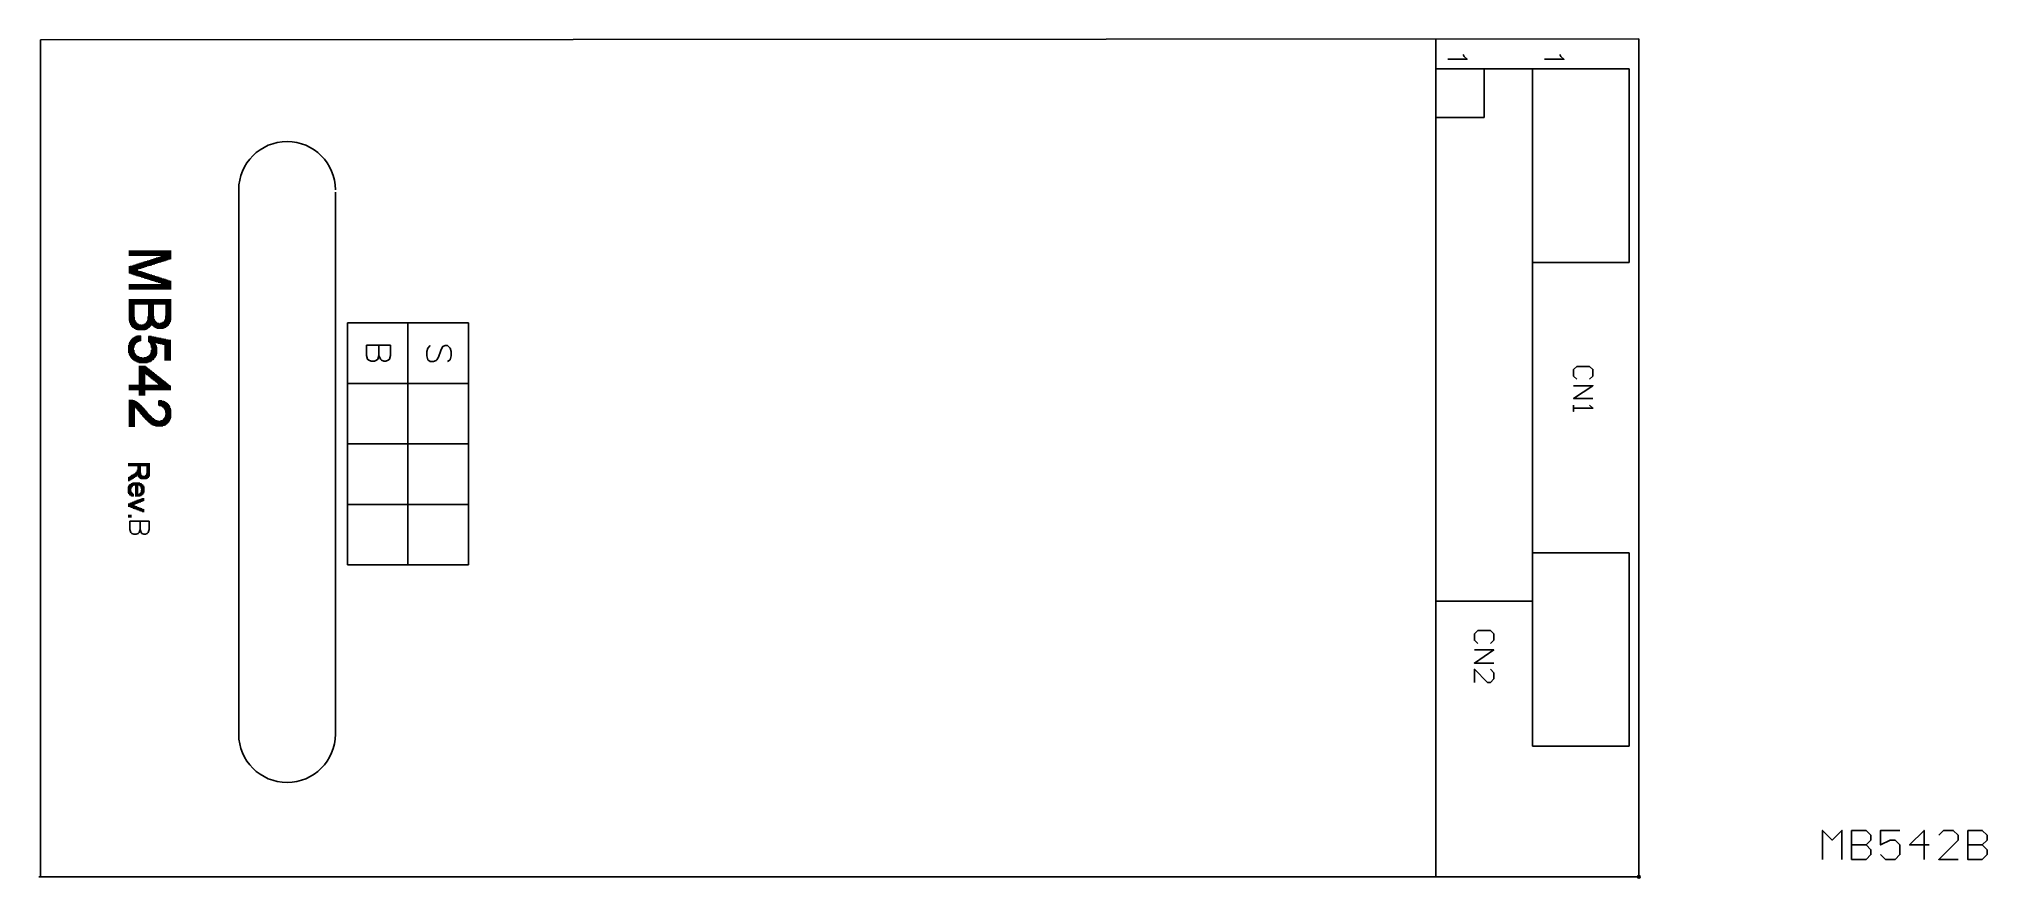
# Model space of a CAD drawing. Extents: x -2.94 to 1.09, y -1.62 to 0.11.
import ezdxf

# ---------------------------------------------------------------- set-up
doc = ezdxf.new("R2010")
doc.units = 0
doc.layers.get('0').update_dxf_attribs({"linetype": 'CONTINUOUS'})
doc.layers.add('gm1', color=6, linetype='CONTINUOUS')
doc.layers.add('gto', color=2, linetype='CONTINUOUS')

# ---------------------------------------------------------------- blocks, each defined once
blk = doc.blocks.new('D17')
blk.add_circle((0, 0), 0.0025)

msp = doc.modelspace()

# ---------------------------------------------------------------- linework, layer by layer
at = {"layer": 'gm1', "color": 6}
for points in [[(-2.935, 0.11), (0.37, 0.112)], [(-2.935, -1.62), (-2.935, 0.11)], [(0.37, -1.62), (0.37, 0.112)], [(-2.525, -1.325), (-2.525, -0.2)], [(-2.325, -1.325), (-2.325, -0.205)], [(-2.938, -1.62), (0.37, -1.62)]]:
    msp.add_lwpolyline(points, dxfattribs=at)
for points in [[(-2.325, -0.2), (-2.325, -0.2, 1), (-2.525, -0.2), (-2.525, -0.2)], [(-2.525, -1.325), (-2.525, -1.325, 1), (-2.325, -1.325), (-2.325, -1.325)]]:
    msp.add_lwpolyline(points, format="xyb", dxfattribs=at)
at = {"layer": 'gto', "color": 2}
for points in [[(-2.935, 0.11), (0.37, 0.112)], [(-2.935, -1.62), (-2.935, 0.11)], [(-0.05, -1.62), (-0.05, 0.112)], [(0.37, -1.62), (0.37, 0.112)], [(-0.05, -1.05), (-0.05, 0.05)], [(-0.05, 0.05), (0.15, 0.05)], [(-0.05, -0.05), (0.05, -0.05), (0.05, 0.05)], [(0.007, 0.08), (0.009, 0.076), (0.015, 0.07), (-0.025, 0.07)], [(0.15, 0.05), (0.35, 0.05)], [(0.15, -1.35), (0.15, -1.05), (0.15, 0.05)], [(0.207, 0.08), (0.209, 0.076), (0.215, 0.07), (0.175, 0.07)], [(0.35, -0.35), (0.35, 0.05)], [(-2.525, -1.325), (-2.525, -0.2)], [(-2.325, -1.325), (-2.325, -0.205)], [(-2.751, -0.336), (-2.751, -0.325)], [(-2.751, -0.372), (-2.751, -0.358)], [(-2.75, -0.336), (-2.75, -0.325)], [(-2.75, -0.373), (-2.75, -0.358)], [(-2.749, -0.336), (-2.749, -0.325)], [(-2.749, -0.373), (-2.749, -0.358)], [(-2.748, -0.336), (-2.748, -0.325)], [(-2.748, -0.373), (-2.748, -0.357)], [(-2.747, -0.336), (-2.747, -0.325)], [(-2.747, -0.374), (-2.747, -0.357)], [(-2.746, -0.336), (-2.746, -0.325)], [(-2.746, -0.374), (-2.746, -0.357)], [(-2.745, -0.336), (-2.745, -0.325)], [(-2.745, -0.374), (-2.745, -0.357)], [(-2.744, -0.336), (-2.744, -0.325)], [(-2.744, -0.375), (-2.744, -0.356)], [(-2.743, -0.336), (-2.743, -0.325)], [(-2.743, -0.375), (-2.743, -0.356)], [(-2.742, -0.336), (-2.742, -0.325)], [(-2.742, -0.375), (-2.742, -0.356)], [(-2.741, -0.336), (-2.741, -0.325)], [(-2.741, -0.376), (-2.741, -0.355)], [(-2.74, -0.336), (-2.74, -0.325)], [(-2.74, -0.376), (-2.74, -0.355)], [(-2.739, -0.336), (-2.739, -0.325)], [(-2.739, -0.376), (-2.739, -0.355)], [(-2.738, -0.336), (-2.738, -0.325)], [(-2.738, -0.377), (-2.738, -0.354)], [(-2.737, -0.336), (-2.737, -0.325)], [(-2.737, -0.365), (-2.737, -0.354)], [(-2.736, -0.336), (-2.736, -0.325)], [(-2.736, -0.365), (-2.736, -0.354)], [(-2.735, -0.336), (-2.735, -0.325)], [(-2.735, -0.365), (-2.735, -0.353)], [(-2.734, -0.336), (-2.734, -0.325)], [(-2.734, -0.364), (-2.734, -0.353)], [(-2.733, -0.336), (-2.733, -0.325)], [(-2.733, -0.364), (-2.733, -0.353)], [(-2.732, -0.336), (-2.732, -0.325)], [(-2.732, -0.364), (-2.732, -0.352)], [(-2.731, -0.336), (-2.731, -0.325)], [(-2.731, -0.363), (-2.731, -0.352)], [(-2.73, -0.336), (-2.73, -0.325)], [(-2.73, -0.363), (-2.73, -0.352)], [(-2.729, -0.336), (-2.729, -0.325)], [(-2.729, -0.363), (-2.729, -0.351)], [(-2.728, -0.336), (-2.728, -0.325)], [(-2.728, -0.363), (-2.728, -0.351)], [(-2.727, -0.336), (-2.727, -0.325)], [(-2.727, -0.362), (-2.727, -0.351)], [(-2.726, -0.336), (-2.726, -0.325)], [(-2.726, -0.362), (-2.726, -0.351)], [(-2.725, -0.336), (-2.725, -0.325)], [(-2.725, -0.362), (-2.725, -0.35)], [(-2.724, -0.336), (-2.724, -0.325)], [(-2.724, -0.361), (-2.724, -0.35)], [(-2.723, -0.336), (-2.723, -0.325)], [(-2.723, -0.361), (-2.723, -0.35)], [(-2.722, -0.336), (-2.722, -0.325)], [(-2.722, -0.361), (-2.722, -0.349)], [(-2.721, -0.336), (-2.721, -0.325)], [(-2.721, -0.36), (-2.721, -0.349)], [(-2.72, -0.336), (-2.72, -0.325)], [(-2.72, -0.36), (-2.72, -0.349)], [(-2.719, -0.336), (-2.719, -0.325)], [(-2.719, -0.36), (-2.719, -0.348)], [(-2.718, -0.336), (-2.718, -0.325)], [(-2.718, -0.359), (-2.718, -0.348)], [(-2.717, -0.336), (-2.717, -0.325)], [(-2.717, -0.359), (-2.717, -0.348)], [(-2.716, -0.336), (-2.716, -0.325)], [(-2.716, -0.359), (-2.716, -0.347)], [(-2.715, -0.336), (-2.715, -0.325)], [(-2.715, -0.358), (-2.715, -0.347)], [(-2.714, -0.336), (-2.714, -0.325)], [(-2.714, -0.358), (-2.714, -0.347)], [(-2.713, -0.336), (-2.713, -0.325)], [(-2.713, -0.358), (-2.713, -0.346)], [(-2.712, -0.336), (-2.712, -0.325)], [(-2.712, -0.357), (-2.712, -0.346)], [(-2.711, -0.336), (-2.711, -0.325)], [(-2.711, -0.357), (-2.711, -0.346)], [(-2.71, -0.336), (-2.71, -0.325)], [(-2.71, -0.357), (-2.71, -0.346)], [(-2.709, -0.336), (-2.709, -0.325)], [(-2.709, -0.357), (-2.709, -0.345)], [(-2.708, -0.336), (-2.708, -0.325)], [(-2.708, -0.356), (-2.708, -0.345)], [(-2.707, -0.336), (-2.707, -0.325)], [(-2.707, -0.356), (-2.707, -0.345)], [(-2.706, -0.336), (-2.706, -0.325)], [(-2.706, -0.356), (-2.706, -0.344)], [(-2.705, -0.336), (-2.705, -0.325)], [(-2.705, -0.355), (-2.705, -0.344)], [(-2.704, -0.336), (-2.704, -0.325)], [(-2.704, -0.355), (-2.704, -0.344)], [(-2.703, -0.336), (-2.703, -0.325)], [(-2.703, -0.355), (-2.703, -0.343)], [(-2.702, -0.336), (-2.702, -0.325)], [(-2.702, -0.354), (-2.702, -0.343)], [(-2.701, -0.336), (-2.701, -0.325)], [(-2.701, -0.354), (-2.701, -0.343)], [(-2.7, -0.336), (-2.7, -0.325)], [(-2.7, -0.354), (-2.7, -0.342)], [(-2.699, -0.336), (-2.699, -0.325)], [(-2.699, -0.353), (-2.699, -0.342)], [(-2.698, -0.336), (-2.698, -0.325)], [(-2.698, -0.353), (-2.698, -0.342)], [(-2.697, -0.336), (-2.697, -0.325)], [(-2.697, -0.353), (-2.697, -0.341)], [(-2.696, -0.336), (-2.696, -0.325)], [(-2.696, -0.352), (-2.696, -0.341)], [(-2.695, -0.336), (-2.695, -0.325)], [(-2.695, -0.352), (-2.695, -0.341)], [(-2.694, -0.336), (-2.694, -0.325)], [(-2.694, -0.352), (-2.694, -0.34)], [(-2.693, -0.336), (-2.693, -0.325)], [(-2.693, -0.351), (-2.693, -0.34)], [(-2.692, -0.336), (-2.692, -0.325)], [(-2.692, -0.351), (-2.692, -0.34)], [(-2.691, -0.336), (-2.691, -0.325)], [(-2.691, -0.351), (-2.691, -0.34)], [(-2.69, -0.336), (-2.69, -0.325)], [(-2.69, -0.35), (-2.69, -0.339)], [(-2.689, -0.336), (-2.689, -0.325)], [(-2.689, -0.35), (-2.689, -0.339)], [(-2.688, -0.336), (-2.688, -0.325)], [(-2.688, -0.35), (-2.688, -0.339)], [(-2.687, -0.336), (-2.687, -0.325)], [(-2.687, -0.35), (-2.687, -0.338)], [(-2.686, -0.336), (-2.686, -0.325)], [(-2.686, -0.349), (-2.686, -0.338)], [(-2.685, -0.336), (-2.685, -0.325)], [(-2.685, -0.349), (-2.685, -0.338)], [(-2.684, -0.336), (-2.684, -0.325)], [(-2.684, -0.349), (-2.684, -0.337)], [(-2.683, -0.336), (-2.683, -0.325)], [(-2.683, -0.348), (-2.683, -0.337)], [(-2.682, -0.336), (-2.682, -0.325)], [(-2.682, -0.348), (-2.682, -0.337)], [(-2.681, -0.348), (-2.681, -0.325)], [(-2.68, -0.347), (-2.68, -0.325)], [(-2.679, -0.347), (-2.679, -0.325)], [(-2.678, -0.347), (-2.678, -0.325)], [(-2.677, -0.346), (-2.677, -0.325)], [(-2.676, -0.346), (-2.676, -0.325)], [(-2.675, -0.346), (-2.675, -0.325)], [(-2.674, -0.345), (-2.674, -0.325)], [(-2.673, -0.345), (-2.673, -0.325)], [(-2.672, -0.345), (-2.672, -0.325)], [(-2.671, -0.344), (-2.671, -0.325)], [(-2.67, -0.344), (-2.67, -0.325)], [(-2.669, -0.344), (-2.669, -0.325)], [(-2.668, -0.344), (-2.668, -0.325)], [(-2.667, -0.343), (-2.667, -0.325)], [(-2.666, -0.343), (-2.666, -0.325)], [(0.15, -0.35), (0.35, -0.35)], [(-2.751, -0.406), (-2.751, -0.395)], [(-2.75, -0.406), (-2.75, -0.395)], [(-2.749, -0.406), (-2.749, -0.395)], [(-2.748, -0.406), (-2.748, -0.395)], [(-2.747, -0.406), (-2.747, -0.395)], [(-2.746, -0.406), (-2.746, -0.395)], [(-2.745, -0.406), (-2.745, -0.395)], [(-2.744, -0.406), (-2.744, -0.395)], [(-2.743, -0.406), (-2.743, -0.395)], [(-2.742, -0.406), (-2.742, -0.395)], [(-2.741, -0.406), (-2.741, -0.395)], [(-2.74, -0.406), (-2.74, -0.395)], [(-2.739, -0.406), (-2.739, -0.395)], [(-2.738, -0.406), (-2.738, -0.395)], [(-2.737, -0.377), (-2.737, -0.366)], [(-2.737, -0.406), (-2.737, -0.395)], [(-2.736, -0.377), (-2.736, -0.366)], [(-2.736, -0.406), (-2.736, -0.395)], [(-2.735, -0.378), (-2.735, -0.366)], [(-2.735, -0.406), (-2.735, -0.395)], [(-2.734, -0.378), (-2.734, -0.367)], [(-2.734, -0.406), (-2.734, -0.395)], [(-2.733, -0.378), (-2.733, -0.367)], [(-2.733, -0.406), (-2.733, -0.395)], [(-2.732, -0.378), (-2.732, -0.367)], [(-2.732, -0.406), (-2.732, -0.395)], [(-2.731, -0.379), (-2.731, -0.368)], [(-2.731, -0.406), (-2.731, -0.395)], [(-2.73, -0.379), (-2.73, -0.368)], [(-2.73, -0.406), (-2.73, -0.395)], [(-2.729, -0.379), (-2.729, -0.368)], [(-2.729, -0.406), (-2.729, -0.395)], [(-2.728, -0.38), (-2.728, -0.368)], [(-2.728, -0.406), (-2.728, -0.395)], [(-2.727, -0.38), (-2.727, -0.369)], [(-2.727, -0.406), (-2.727, -0.395)], [(-2.726, -0.38), (-2.726, -0.369)], [(-2.726, -0.406), (-2.726, -0.395)], [(-2.725, -0.381), (-2.725, -0.369)], [(-2.725, -0.406), (-2.725, -0.395)], [(-2.724, -0.381), (-2.724, -0.37)], [(-2.724, -0.406), (-2.724, -0.395)], [(-2.723, -0.381), (-2.723, -0.37)], [(-2.723, -0.406), (-2.723, -0.395)], [(-2.722, -0.382), (-2.722, -0.37)], [(-2.722, -0.406), (-2.722, -0.395)], [(-2.721, -0.382), (-2.721, -0.371)], [(-2.721, -0.406), (-2.721, -0.395)], [(-2.72, -0.382), (-2.72, -0.371)], [(-2.72, -0.406), (-2.72, -0.395)], [(-2.719, -0.383), (-2.719, -0.371)], [(-2.719, -0.406), (-2.719, -0.395)], [(-2.718, -0.383), (-2.718, -0.372)], [(-2.718, -0.406), (-2.718, -0.395)], [(-2.717, -0.383), (-2.717, -0.372)], [(-2.717, -0.406), (-2.717, -0.395)], [(-2.716, -0.384), (-2.716, -0.372)], [(-2.716, -0.406), (-2.716, -0.395)], [(-2.715, -0.384), (-2.715, -0.373)], [(-2.715, -0.406), (-2.715, -0.395)], [(-2.714, -0.384), (-2.714, -0.373)], [(-2.714, -0.406), (-2.714, -0.395)], [(-2.713, -0.384), (-2.713, -0.373)], [(-2.713, -0.406), (-2.713, -0.395)], [(-2.712, -0.385), (-2.712, -0.374)], [(-2.712, -0.406), (-2.712, -0.395)], [(-2.711, -0.385), (-2.711, -0.374)], [(-2.711, -0.406), (-2.711, -0.395)], [(-2.71, -0.385), (-2.71, -0.374)], [(-2.71, -0.406), (-2.71, -0.395)], [(-2.709, -0.386), (-2.709, -0.375)], [(-2.709, -0.406), (-2.709, -0.395)], [(-2.708, -0.386), (-2.708, -0.375)], [(-2.708, -0.406), (-2.708, -0.395)], [(-2.707, -0.386), (-2.707, -0.375)], [(-2.707, -0.406), (-2.707, -0.395)], [(-2.706, -0.387), (-2.706, -0.375)], [(-2.706, -0.406), (-2.706, -0.395)], [(-2.705, -0.387), (-2.705, -0.376)], [(-2.705, -0.406), (-2.705, -0.395)], [(-2.704, -0.387), (-2.704, -0.376)], [(-2.704, -0.406), (-2.704, -0.395)], [(-2.703, -0.388), (-2.703, -0.376)], [(-2.703, -0.406), (-2.703, -0.395)], [(-2.702, -0.388), (-2.702, -0.377)], [(-2.702, -0.406), (-2.702, -0.395)], [(-2.701, -0.388), (-2.701, -0.377)], [(-2.701, -0.406), (-2.701, -0.395)], [(-2.7, -0.389), (-2.7, -0.377)], [(-2.7, -0.406), (-2.7, -0.395)], [(-2.699, -0.389), (-2.699, -0.378)], [(-2.699, -0.406), (-2.699, -0.395)], [(-2.698, -0.389), (-2.698, -0.378)], [(-2.698, -0.406), (-2.698, -0.395)], [(-2.697, -0.39), (-2.697, -0.378)], [(-2.697, -0.406), (-2.697, -0.395)], [(-2.696, -0.39), (-2.696, -0.379)], [(-2.696, -0.406), (-2.696, -0.395)], [(-2.695, -0.39), (-2.695, -0.379)], [(-2.695, -0.406), (-2.695, -0.395)], [(-2.694, -0.391), (-2.694, -0.379)], [(-2.694, -0.406), (-2.694, -0.395)], [(-2.693, -0.391), (-2.693, -0.38)], [(-2.693, -0.406), (-2.693, -0.395)], [(-2.692, -0.391), (-2.692, -0.38)], [(-2.692, -0.406), (-2.692, -0.395)], [(-2.691, -0.391), (-2.691, -0.38)], [(-2.691, -0.406), (-2.691, -0.395)], [(-2.69, -0.392), (-2.69, -0.381)], [(-2.69, -0.406), (-2.69, -0.395)], [(-2.689, -0.392), (-2.689, -0.381)], [(-2.689, -0.406), (-2.689, -0.395)], [(-2.688, -0.392), (-2.688, -0.381)], [(-2.688, -0.406), (-2.688, -0.395)], [(-2.687, -0.393), (-2.687, -0.382)], [(-2.687, -0.406), (-2.687, -0.395)], [(-2.686, -0.393), (-2.686, -0.382)], [(-2.686, -0.406), (-2.686, -0.395)], [(-2.685, -0.393), (-2.685, -0.382)], [(-2.685, -0.406), (-2.685, -0.395)], [(-2.684, -0.394), (-2.684, -0.383)], [(-2.684, -0.406), (-2.684, -0.395)], [(-2.683, -0.394), (-2.683, -0.383)], [(-2.683, -0.406), (-2.683, -0.395)], [(-2.682, -0.394), (-2.682, -0.383)], [(-2.682, -0.406), (-2.682, -0.395)], [(-2.681, -0.406), (-2.681, -0.383)], [(-2.68, -0.406), (-2.68, -0.384)], [(-2.679, -0.406), (-2.679, -0.384)], [(-2.678, -0.406), (-2.678, -0.384)], [(-2.677, -0.406), (-2.677, -0.385)], [(-2.676, -0.406), (-2.676, -0.385)], [(-2.675, -0.406), (-2.675, -0.385)], [(-2.674, -0.406), (-2.674, -0.386)], [(-2.673, -0.406), (-2.673, -0.386)], [(-2.672, -0.406), (-2.672, -0.386)], [(-2.671, -0.406), (-2.671, -0.387)], [(-2.67, -0.406), (-2.67, -0.387)], [(-2.669, -0.406), (-2.669, -0.387)], [(-2.668, -0.406), (-2.668, -0.388)], [(-2.667, -0.406), (-2.667, -0.388)], [(-2.666, -0.406), (-2.666, -0.388)], [(-2.751, -0.47), (-2.751, -0.426)], [(-2.75, -0.474), (-2.75, -0.426)], [(-2.749, -0.476), (-2.749, -0.426)], [(-2.748, -0.479), (-2.748, -0.426)], [(-2.747, -0.48), (-2.747, -0.426)], [(-2.746, -0.482), (-2.746, -0.426)], [(-2.745, -0.483), (-2.745, -0.426)], [(-2.744, -0.484), (-2.744, -0.426)], [(-2.743, -0.485), (-2.743, -0.426)], [(-2.742, -0.485), (-2.742, -0.426)], [(-2.741, -0.437), (-2.741, -0.426)], [(-2.74, -0.437), (-2.74, -0.426)], [(-2.739, -0.437), (-2.739, -0.426)], [(-2.738, -0.437), (-2.738, -0.426)], [(-2.737, -0.437), (-2.737, -0.426)], [(-2.736, -0.437), (-2.736, -0.426)], [(-2.735, -0.437), (-2.735, -0.426)], [(-2.734, -0.437), (-2.734, -0.426)], [(-2.733, -0.437), (-2.733, -0.426)], [(-2.732, -0.437), (-2.732, -0.426)], [(-2.731, -0.437), (-2.731, -0.426)], [(-2.73, -0.437), (-2.73, -0.426)], [(-2.729, -0.437), (-2.729, -0.426)], [(-2.728, -0.437), (-2.728, -0.426)], [(-2.727, -0.437), (-2.727, -0.426)], [(-2.726, -0.437), (-2.726, -0.426)], [(-2.725, -0.437), (-2.725, -0.426)], [(-2.724, -0.437), (-2.724, -0.426)], [(-2.723, -0.437), (-2.723, -0.426)], [(-2.722, -0.437), (-2.722, -0.426)], [(-2.721, -0.437), (-2.721, -0.426)], [(-2.72, -0.437), (-2.72, -0.426)], [(-2.719, -0.437), (-2.719, -0.426)], [(-2.718, -0.437), (-2.718, -0.426)], [(-2.717, -0.437), (-2.717, -0.426)], [(-2.716, -0.437), (-2.716, -0.426)], [(-2.715, -0.437), (-2.715, -0.426)], [(-2.714, -0.437), (-2.714, -0.426)], [(-2.713, -0.437), (-2.713, -0.426)], [(-2.712, -0.437), (-2.712, -0.426)], [(-2.711, -0.485), (-2.711, -0.426)], [(-2.71, -0.484), (-2.71, -0.426)], [(-2.709, -0.483), (-2.709, -0.426)], [(-2.708, -0.481), (-2.708, -0.426)], [(-2.707, -0.48), (-2.707, -0.426)], [(-2.706, -0.478), (-2.706, -0.426)], [(-2.705, -0.477), (-2.705, -0.426)], [(-2.704, -0.478), (-2.704, -0.426)], [(-2.703, -0.48), (-2.703, -0.426)], [(-2.702, -0.481), (-2.702, -0.426)], [(-2.701, -0.437), (-2.701, -0.426)], [(-2.7, -0.437), (-2.7, -0.426)], [(-2.699, -0.437), (-2.699, -0.426)], [(-2.698, -0.437), (-2.698, -0.426)], [(-2.697, -0.437), (-2.697, -0.426)], [(-2.696, -0.437), (-2.696, -0.426)], [(-2.695, -0.437), (-2.695, -0.426)], [(-2.694, -0.437), (-2.694, -0.426)], [(-2.693, -0.437), (-2.693, -0.426)], [(-2.692, -0.437), (-2.692, -0.426)], [(-2.691, -0.437), (-2.691, -0.426)], [(-2.69, -0.437), (-2.69, -0.426)], [(-2.689, -0.437), (-2.689, -0.426)], [(-2.688, -0.437), (-2.688, -0.426)], [(-2.687, -0.437), (-2.687, -0.426)], [(-2.686, -0.437), (-2.686, -0.426)], [(-2.685, -0.437), (-2.685, -0.426)], [(-2.684, -0.437), (-2.684, -0.426)], [(-2.683, -0.437), (-2.683, -0.426)], [(-2.682, -0.437), (-2.682, -0.426)], [(-2.681, -0.437), (-2.681, -0.426)], [(-2.68, -0.437), (-2.68, -0.426)], [(-2.679, -0.437), (-2.679, -0.426)], [(-2.678, -0.437), (-2.678, -0.426)], [(-2.677, -0.437), (-2.677, -0.426)], [(-2.676, -0.437), (-2.676, -0.426)], [(-2.675, -0.483), (-2.675, -0.426)], [(-2.674, -0.483), (-2.674, -0.426)], [(-2.673, -0.482), (-2.673, -0.426)], [(-2.672, -0.481), (-2.672, -0.426)], [(-2.671, -0.48), (-2.671, -0.426)], [(-2.67, -0.478), (-2.67, -0.426)], [(-2.669, -0.477), (-2.669, -0.426)], [(-2.668, -0.475), (-2.668, -0.426)], [(-2.667, -0.473), (-2.667, -0.426)], [(-2.666, -0.469), (-2.666, -0.426)], [(-2.741, -0.486), (-2.741, -0.463)], [(-2.74, -0.487), (-2.74, -0.469)], [(-2.739, -0.487), (-2.739, -0.472)], [(-2.738, -0.488), (-2.738, -0.473)], [(-2.737, -0.488), (-2.737, -0.475)], [(-2.736, -0.489), (-2.736, -0.475)], [(-2.735, -0.489), (-2.735, -0.476)], [(-2.734, -0.489), (-2.734, -0.477)], [(-2.733, -0.49), (-2.733, -0.477)], [(-2.732, -0.49), (-2.732, -0.478)], [(-2.731, -0.49), (-2.731, -0.478)], [(-2.73, -0.49), (-2.73, -0.478)], [(-2.729, -0.49), (-2.729, -0.478)], [(-2.728, -0.49), (-2.728, -0.479)], [(-2.727, -0.49), (-2.727, -0.479)], [(-2.726, -0.49), (-2.726, -0.479)], [(-2.725, -0.49), (-2.725, -0.479)], [(-2.724, -0.49), (-2.724, -0.478)], [(-2.723, -0.49), (-2.723, -0.478)], [(-2.722, -0.49), (-2.722, -0.478)], [(-2.721, -0.49), (-2.721, -0.478)], [(-2.72, -0.49), (-2.72, -0.477)], [(-2.719, -0.489), (-2.719, -0.477)], [(-2.718, -0.489), (-2.718, -0.476)], [(-2.717, -0.489), (-2.717, -0.476)], [(-2.716, -0.488), (-2.716, -0.475)], [(-2.715, -0.488), (-2.715, -0.473)], [(-2.714, -0.487), (-2.714, -0.472)], [(-2.713, -0.486), (-2.713, -0.469)], [(-2.712, -0.486), (-2.712, -0.462)], [(-2.701, -0.482), (-2.701, -0.461)], [(-2.7, -0.483), (-2.7, -0.467)], [(-2.699, -0.484), (-2.699, -0.47)], [(-2.698, -0.484), (-2.698, -0.471)], [(-2.697, -0.485), (-2.697, -0.473)], [(-2.696, -0.485), (-2.696, -0.473)], [(-2.695, -0.486), (-2.695, -0.474)], [(-2.694, -0.486), (-2.694, -0.475)], [(-2.693, -0.487), (-2.693, -0.475)], [(-2.692, -0.487), (-2.692, -0.475)], [(-2.691, -0.487), (-2.691, -0.475)], [(-2.69, -0.487), (-2.69, -0.476)], [(-2.689, -0.487), (-2.689, -0.476)], [(-2.688, -0.487), (-2.688, -0.476)], [(-2.687, -0.487), (-2.687, -0.476)], [(-2.686, -0.487), (-2.686, -0.475)], [(-2.685, -0.487), (-2.685, -0.475)], [(-2.684, -0.487), (-2.684, -0.475)], [(-2.683, -0.487), (-2.683, -0.474)], [(-2.682, -0.487), (-2.682, -0.474)], [(-2.681, -0.486), (-2.681, -0.473)], [(-2.68, -0.486), (-2.68, -0.473)], [(-2.679, -0.486), (-2.679, -0.472)], [(-2.678, -0.485), (-2.678, -0.47)], [(-2.677, -0.485), (-2.677, -0.468)], [(-2.676, -0.484), (-2.676, -0.46)], [(-2.3, -0.975), (-2.3, -0.475), (-2.05, -0.475)], [(-2.175, -0.975), (-2.175, -0.475)], [(-2.05, -0.975), (-2.05, -0.475)], [(-2.752, -0.537), (-2.752, -0.521)], [(-2.751, -0.54), (-2.751, -0.517)], [(-2.75, -0.542), (-2.75, -0.515)], [(-2.749, -0.544), (-2.749, -0.513)], [(-2.748, -0.546), (-2.748, -0.511)], [(-2.747, -0.547), (-2.747, -0.51)], [(-2.746, -0.548), (-2.746, -0.509)], [(-2.745, -0.549), (-2.745, -0.508)], [(-2.744, -0.55), (-2.744, -0.507)], [(-2.743, -0.551), (-2.743, -0.506)], [(-2.742, -0.526), (-2.742, -0.505)], [(-2.741, -0.522), (-2.741, -0.505)], [(-2.74, -0.52), (-2.74, -0.504)], [(-2.739, -0.518), (-2.739, -0.504)], [(-2.738, -0.517), (-2.738, -0.503)], [(-2.737, -0.516), (-2.737, -0.503)], [(-2.736, -0.516), (-2.736, -0.502)], [(-2.735, -0.515), (-2.735, -0.502)], [(-2.734, -0.514), (-2.734, -0.502)], [(-2.733, -0.514), (-2.733, -0.501)], [(-2.732, -0.514), (-2.732, -0.501)], [(-2.731, -0.513), (-2.731, -0.501)], [(-2.73, -0.513), (-2.73, -0.501)], [(-2.729, -0.513), (-2.729, -0.501)], [(-2.728, -0.512), (-2.728, -0.502)], [(-2.711, -0.514), (-2.711, -0.503)], [(-2.71, -0.515), (-2.71, -0.502)], [(-2.709, -0.516), (-2.709, -0.502)], [(-2.708, -0.517), (-2.708, -0.502)], [(-2.707, -0.519), (-2.707, -0.502)], [(-2.706, -0.521), (-2.706, -0.503)], [(-2.705, -0.526), (-2.705, -0.503)], [(-2.704, -0.552), (-2.704, -0.503)], [(-2.703, -0.552), (-2.703, -0.503)], [(-2.702, -0.551), (-2.702, -0.503)], [(-2.701, -0.55), (-2.701, -0.504)], [(-2.7, -0.548), (-2.7, -0.504)], [(-2.699, -0.516), (-2.699, -0.504)], [(-2.699, -0.547), (-2.699, -0.517)], [(-2.698, -0.516), (-2.698, -0.504)], [(-2.698, -0.546), (-2.698, -0.518)], [(-2.697, -0.516), (-2.697, -0.504)], [(-2.697, -0.544), (-2.697, -0.52)], [(-2.696, -0.517), (-2.696, -0.505)], [(-2.696, -0.542), (-2.696, -0.522)], [(-2.695, -0.517), (-2.695, -0.505)], [(-2.694, -0.517), (-2.694, -0.505)], [(-2.693, -0.517), (-2.693, -0.505)], [(-2.692, -0.517), (-2.692, -0.505)], [(-2.691, -0.518), (-2.691, -0.506)], [(-2.69, -0.518), (-2.69, -0.506)], [(-2.689, -0.518), (-2.689, -0.506)], [(-2.688, -0.518), (-2.688, -0.506)], [(-2.687, -0.518), (-2.687, -0.506)], [(-2.686, -0.519), (-2.686, -0.507)], [(-2.685, -0.519), (-2.685, -0.507)], [(-2.684, -0.519), (-2.684, -0.507)], [(-2.683, -0.519), (-2.683, -0.507)], [(-2.682, -0.519), (-2.682, -0.507)], [(-2.681, -0.52), (-2.681, -0.508)], [(-2.68, -0.52), (-2.68, -0.508)], [(-2.679, -0.52), (-2.679, -0.508)], [(-2.678, -0.52), (-2.678, -0.508)], [(-2.677, -0.553), (-2.677, -0.508)], [(-2.676, -0.553), (-2.676, -0.509)], [(-2.675, -0.553), (-2.675, -0.509)], [(-2.674, -0.553), (-2.674, -0.509)], [(-2.673, -0.553), (-2.673, -0.509)], [(-2.672, -0.553), (-2.672, -0.509)], [(-2.671, -0.553), (-2.671, -0.51)], [(-2.67, -0.553), (-2.67, -0.51)], [(-2.669, -0.553), (-2.669, -0.51)], [(-2.668, -0.553), (-2.668, -0.51)], [(-2.667, -0.553), (-2.667, -0.51)], [(-2.211, -0.521), (-2.261, -0.521)], [(-2.235, -0.521), (-2.235, -0.542), (-2.237, -0.55), (-2.24, -0.552), (-2.244, -0.554), (-2.251, -0.554), (-2.256, -0.552), (-2.259, -0.55), (-2.261, -0.542), (-2.261, -0.521)], [(-2.211, -0.521), (-2.211, -0.542), (-2.213, -0.55), (-2.216, -0.552), (-2.221, -0.554), (-2.225, -0.554), (-2.23, -0.552), (-2.232, -0.55), (-2.235, -0.542)], [(-2.093, -0.555), (-2.088, -0.551), (-2.086, -0.543), (-2.086, -0.534), (-2.088, -0.527), (-2.093, -0.522), (-2.098, -0.522), (-2.103, -0.524), (-2.105, -0.527), (-2.107, -0.532), (-2.112, -0.546), (-2.115, -0.551), (-2.117, -0.553), (-2.122, -0.555), (-2.129, -0.555), (-2.134, -0.551), (-2.136, -0.543), (-2.136, -0.534), (-2.134, -0.527), (-2.129, -0.522)], [(-2.742, -0.552), (-2.742, -0.531)], [(-2.741, -0.553), (-2.741, -0.536)], [(-2.74, -0.553), (-2.74, -0.538)], [(-2.739, -0.554), (-2.739, -0.539)], [(-2.738, -0.554), (-2.738, -0.541)], [(-2.737, -0.555), (-2.737, -0.542)], [(-2.736, -0.555), (-2.736, -0.543)], [(-2.735, -0.556), (-2.735, -0.543)], [(-2.734, -0.556), (-2.734, -0.544)], [(-2.733, -0.557), (-2.733, -0.544)], [(-2.732, -0.557), (-2.732, -0.545)], [(-2.731, -0.557), (-2.731, -0.545)], [(-2.73, -0.558), (-2.73, -0.546)], [(-2.729, -0.558), (-2.729, -0.546)], [(-2.728, -0.558), (-2.728, -0.546)], [(-2.727, -0.558), (-2.727, -0.546)], [(-2.726, -0.558), (-2.726, -0.546)], [(-2.725, -0.558), (-2.725, -0.547)], [(-2.724, -0.558), (-2.724, -0.547)], [(-2.723, -0.558), (-2.723, -0.547)], [(-2.722, -0.558), (-2.722, -0.547)], [(-2.721, -0.558), (-2.721, -0.547)], [(-2.72, -0.558), (-2.72, -0.546)], [(-2.719, -0.558), (-2.719, -0.546)], [(-2.718, -0.558), (-2.718, -0.546)], [(-2.717, -0.558), (-2.717, -0.546)], [(-2.716, -0.558), (-2.716, -0.546)], [(-2.715, -0.558), (-2.715, -0.545)], [(-2.714, -0.557), (-2.714, -0.545)], [(-2.713, -0.557), (-2.713, -0.544)], [(-2.712, -0.557), (-2.712, -0.544)], [(-2.711, -0.556), (-2.711, -0.543)], [(-2.71, -0.556), (-2.71, -0.542)], [(-2.709, -0.556), (-2.709, -0.541)], [(-2.708, -0.555), (-2.708, -0.54)], [(-2.707, -0.555), (-2.707, -0.538)], [(-2.706, -0.554), (-2.706, -0.536)], [(-2.705, -0.553), (-2.705, -0.531)], [(-2.695, -0.539), (-2.695, -0.525)], [(-2.751, -0.614), (-2.751, -0.603)], [(-2.75, -0.614), (-2.75, -0.603)], [(-2.749, -0.614), (-2.749, -0.603)], [(-2.748, -0.614), (-2.748, -0.603)], [(-2.747, -0.614), (-2.747, -0.603)], [(-2.746, -0.614), (-2.746, -0.603)], [(-2.745, -0.614), (-2.745, -0.603)], [(-2.744, -0.614), (-2.744, -0.603)], [(-2.743, -0.614), (-2.743, -0.603)], [(-2.742, -0.614), (-2.742, -0.603)], [(-2.741, -0.614), (-2.741, -0.603)], [(-2.74, -0.614), (-2.74, -0.603)], [(-2.739, -0.614), (-2.739, -0.603)], [(-2.738, -0.614), (-2.738, -0.603)], [(-2.737, -0.614), (-2.737, -0.603)], [(-2.736, -0.614), (-2.736, -0.603)], [(-2.735, -0.614), (-2.735, -0.603)], [(-2.734, -0.614), (-2.734, -0.603)], [(-2.733, -0.614), (-2.733, -0.603)], [(-2.732, -0.614), (-2.732, -0.603)], [(-2.731, -0.614), (-2.731, -0.603)], [(-2.73, -0.625), (-2.73, -0.564)], [(-2.729, -0.625), (-2.729, -0.564)], [(-2.728, -0.625), (-2.728, -0.564)], [(-2.727, -0.625), (-2.727, -0.564)], [(-2.726, -0.625), (-2.726, -0.564)], [(-2.725, -0.625), (-2.725, -0.564)], [(-2.724, -0.625), (-2.724, -0.564)], [(-2.723, -0.625), (-2.723, -0.564)], [(-2.722, -0.625), (-2.722, -0.564)], [(-2.721, -0.625), (-2.721, -0.564)], [(-2.72, -0.625), (-2.72, -0.564)], [(-2.719, -0.579), (-2.719, -0.564)], [(-2.719, -0.614), (-2.719, -0.603)], [(-2.718, -0.579), (-2.718, -0.565)], [(-2.718, -0.614), (-2.718, -0.603)], [(-2.717, -0.58), (-2.717, -0.566)], [(-2.717, -0.614), (-2.717, -0.603)], [(-2.716, -0.581), (-2.716, -0.566)], [(-2.716, -0.614), (-2.716, -0.603)], [(-2.715, -0.582), (-2.715, -0.567)], [(-2.715, -0.614), (-2.715, -0.603)], [(-2.714, -0.583), (-2.714, -0.568)], [(-2.714, -0.614), (-2.714, -0.603)], [(-2.713, -0.583), (-2.713, -0.569)], [(-2.713, -0.614), (-2.713, -0.603)], [(-2.712, -0.584), (-2.712, -0.569)], [(-2.712, -0.614), (-2.712, -0.603)], [(-2.711, -0.585), (-2.711, -0.57)], [(-2.711, -0.614), (-2.711, -0.603)], [(-2.71, -0.586), (-2.71, -0.571)], [(-2.71, -0.614), (-2.71, -0.603)], [(-2.709, -0.587), (-2.709, -0.572)], [(-2.709, -0.614), (-2.709, -0.603)], [(-2.708, -0.587), (-2.708, -0.573)], [(-2.708, -0.614), (-2.708, -0.603)], [(-2.707, -0.588), (-2.707, -0.573)], [(-2.707, -0.614), (-2.707, -0.603)], [(-2.706, -0.589), (-2.706, -0.574)], [(-2.706, -0.614), (-2.706, -0.603)], [(-2.705, -0.59), (-2.705, -0.575)], [(-2.705, -0.614), (-2.705, -0.603)], [(-2.704, -0.591), (-2.704, -0.576)], [(-2.704, -0.614), (-2.704, -0.603)], [(-2.703, -0.591), (-2.703, -0.577)], [(-2.703, -0.614), (-2.703, -0.603)], [(-2.702, -0.592), (-2.702, -0.577)], [(-2.702, -0.614), (-2.702, -0.603)], [(-2.701, -0.593), (-2.701, -0.578)], [(-2.701, -0.614), (-2.701, -0.603)], [(-2.7, -0.594), (-2.7, -0.579)], [(-2.7, -0.614), (-2.7, -0.603)], [(-2.699, -0.594), (-2.699, -0.58)], [(-2.699, -0.614), (-2.699, -0.603)], [(-2.698, -0.595), (-2.698, -0.581)], [(-2.698, -0.614), (-2.698, -0.603)], [(-2.697, -0.596), (-2.697, -0.581)], [(-2.697, -0.614), (-2.697, -0.603)], [(-2.696, -0.597), (-2.696, -0.582)], [(-2.696, -0.614), (-2.696, -0.603)], [(-2.695, -0.598), (-2.695, -0.583)], [(-2.695, -0.614), (-2.695, -0.603)], [(-2.694, -0.598), (-2.694, -0.584)], [(-2.694, -0.614), (-2.694, -0.603)], [(-2.693, -0.599), (-2.693, -0.585)], [(-2.693, -0.614), (-2.693, -0.603)], [(-2.692, -0.6), (-2.692, -0.585)], [(-2.692, -0.614), (-2.692, -0.603)], [(-2.691, -0.601), (-2.691, -0.586)], [(-2.691, -0.614), (-2.691, -0.603)], [(-2.69, -0.602), (-2.69, -0.587)], [(-2.69, -0.614), (-2.69, -0.603)], [(-2.689, -0.602), (-2.689, -0.588)], [(-2.689, -0.614), (-2.689, -0.603)], [(-2.688, -0.614), (-2.688, -0.588)], [(-2.687, -0.614), (-2.687, -0.589)], [(-2.686, -0.614), (-2.686, -0.59)], [(-2.685, -0.614), (-2.685, -0.591)], [(-2.684, -0.614), (-2.684, -0.592)], [(-2.683, -0.614), (-2.683, -0.592)], [(-2.682, -0.614), (-2.682, -0.593)], [(-2.681, -0.614), (-2.681, -0.594)], [(-2.68, -0.614), (-2.68, -0.595)], [(-2.679, -0.614), (-2.679, -0.596)], [(-2.678, -0.614), (-2.678, -0.596)], [(-2.677, -0.614), (-2.677, -0.597)], [(-2.676, -0.614), (-2.676, -0.598)], [(-2.675, -0.614), (-2.675, -0.599)], [(-2.674, -0.614), (-2.674, -0.6)], [(-2.673, -0.614), (-2.673, -0.6)], [(-2.672, -0.614), (-2.672, -0.601)], [(-2.671, -0.614), (-2.671, -0.602)], [(-2.67, -0.614), (-2.67, -0.603)], [(-2.669, -0.614), (-2.669, -0.604)], [(-2.668, -0.614), (-2.668, -0.604)], [(-2.3, -0.6), (-2.05, -0.6)], [(0.268, -0.591), (0.275, -0.585), (0.275, -0.571), (0.268, -0.565), (0.242, -0.565), (0.235, -0.571), (0.235, -0.585), (0.242, -0.591)], [(-2.751, -0.69), (-2.751, -0.634)], [(-2.75, -0.69), (-2.75, -0.634)], [(-2.749, -0.69), (-2.749, -0.634)], [(-2.748, -0.69), (-2.748, -0.634)], [(-2.747, -0.69), (-2.747, -0.634)], [(-2.746, -0.69), (-2.746, -0.634)], [(-2.745, -0.69), (-2.745, -0.634)], [(-2.744, -0.69), (-2.744, -0.635)], [(-2.743, -0.69), (-2.743, -0.635)], [(-2.742, -0.69), (-2.742, -0.635)], [(-2.741, -0.69), (-2.741, -0.636)], [(-2.74, -0.649), (-2.74, -0.636)], [(-2.739, -0.65), (-2.739, -0.637)], [(-2.738, -0.65), (-2.738, -0.637)], [(-2.737, -0.651), (-2.737, -0.638)], [(-2.736, -0.652), (-2.736, -0.638)], [(-2.735, -0.653), (-2.735, -0.639)], [(-2.734, -0.654), (-2.734, -0.64)], [(-2.733, -0.656), (-2.733, -0.64)], [(-2.732, -0.657), (-2.732, -0.641)], [(-2.731, -0.658), (-2.731, -0.642)], [(-2.73, -0.659), (-2.73, -0.643)], [(-2.729, -0.66), (-2.729, -0.644)], [(-2.69, -0.646), (-2.69, -0.636)], [(-2.689, -0.646), (-2.689, -0.635)], [(-2.688, -0.647), (-2.688, -0.635)], [(-2.687, -0.647), (-2.687, -0.635)], [(-2.686, -0.647), (-2.686, -0.635)], [(-2.685, -0.647), (-2.685, -0.635)], [(-2.684, -0.648), (-2.684, -0.636)], [(-2.683, -0.648), (-2.683, -0.636)], [(-2.682, -0.649), (-2.682, -0.636)], [(-2.681, -0.65), (-2.681, -0.636)], [(-2.68, -0.65), (-2.68, -0.637)], [(-2.679, -0.652), (-2.679, -0.637)], [(-2.678, -0.653), (-2.678, -0.638)], [(-2.677, -0.655), (-2.677, -0.638)], [(-2.676, -0.66), (-2.676, -0.639)], [(-2.675, -0.685), (-2.675, -0.64)], [(-2.674, -0.684), (-2.674, -0.64)], [(-2.673, -0.683), (-2.673, -0.641)], [(-2.672, -0.682), (-2.672, -0.642)], [(-2.671, -0.681), (-2.671, -0.643)], [(-2.667, -0.614), (-2.667, -0.605)], [(0.235, -0.605), (0.275, -0.605), (0.235, -0.631), (0.275, -0.631)], [(-2.728, -0.662), (-2.728, -0.645)], [(-2.727, -0.663), (-2.727, -0.646)], [(-2.726, -0.664), (-2.726, -0.647)], [(-2.725, -0.665), (-2.725, -0.648)], [(-2.724, -0.666), (-2.724, -0.649)], [(-2.723, -0.668), (-2.723, -0.65)], [(-2.722, -0.669), (-2.722, -0.651)], [(-2.721, -0.67), (-2.721, -0.652)], [(-2.72, -0.671), (-2.72, -0.653)], [(-2.719, -0.672), (-2.719, -0.655)], [(-2.718, -0.673), (-2.718, -0.656)], [(-2.717, -0.674), (-2.717, -0.657)], [(-2.716, -0.675), (-2.716, -0.658)], [(-2.715, -0.676), (-2.715, -0.659)], [(-2.714, -0.677), (-2.714, -0.661)], [(-2.713, -0.678), (-2.713, -0.662)], [(-2.712, -0.679), (-2.712, -0.663)], [(-2.711, -0.68), (-2.711, -0.664)], [(-2.71, -0.681), (-2.71, -0.665)], [(-2.709, -0.682), (-2.709, -0.666)], [(-2.708, -0.682), (-2.708, -0.667)], [(-2.707, -0.683), (-2.707, -0.668)], [(-2.706, -0.684), (-2.706, -0.669)], [(-2.705, -0.685), (-2.705, -0.67)], [(-2.704, -0.685), (-2.704, -0.671)], [(-2.703, -0.686), (-2.703, -0.672)], [(-2.702, -0.686), (-2.702, -0.672)], [(-2.701, -0.687), (-2.701, -0.673)], [(-2.7, -0.687), (-2.7, -0.674)], [(-2.699, -0.688), (-2.699, -0.675)], [(-2.698, -0.688), (-2.698, -0.675)], [(-2.697, -0.688), (-2.697, -0.676)], [(-2.696, -0.689), (-2.696, -0.676)], [(-2.695, -0.689), (-2.695, -0.677)], [(-2.694, -0.689), (-2.694, -0.677)], [(-2.693, -0.689), (-2.693, -0.677)], [(-2.692, -0.689), (-2.692, -0.677)], [(-2.691, -0.689), (-2.691, -0.678)], [(-2.69, -0.689), (-2.69, -0.678)], [(-2.689, -0.689), (-2.689, -0.678)], [(-2.688, -0.689), (-2.688, -0.678)], [(-2.687, -0.689), (-2.687, -0.677)], [(-2.686, -0.689), (-2.686, -0.677)], [(-2.685, -0.689), (-2.685, -0.677)], [(-2.684, -0.689), (-2.684, -0.676)], [(-2.683, -0.689), (-2.683, -0.676)], [(-2.682, -0.688), (-2.682, -0.675)], [(-2.681, -0.688), (-2.681, -0.675)], [(-2.68, -0.688), (-2.68, -0.674)], [(-2.679, -0.687), (-2.679, -0.672)], [(-2.678, -0.687), (-2.678, -0.671)], [(-2.677, -0.686), (-2.677, -0.669)], [(-2.676, -0.685), (-2.676, -0.665)], [(-2.67, -0.68), (-2.67, -0.645)], [(-2.669, -0.678), (-2.669, -0.646)], [(-2.668, -0.676), (-2.668, -0.648)], [(-2.667, -0.674), (-2.667, -0.651)], [(-2.666, -0.671), (-2.666, -0.654)], [(0.235, -0.645), (0.235, -0.658), (0.235, -0.651), (0.275, -0.651), (0.268, -0.645)], [(-2.3, -0.725), (-2.05, -0.725)], [(-2.752, -0.771), (-2.752, -0.765)], [(-2.751, -0.771), (-2.751, -0.765)], [(-2.75, -0.771), (-2.75, -0.765)], [(-2.749, -0.771), (-2.749, -0.765)], [(-2.748, -0.771), (-2.748, -0.765)], [(-2.747, -0.771), (-2.747, -0.765)], [(-2.746, -0.771), (-2.746, -0.765)], [(-2.745, -0.771), (-2.745, -0.765)], [(-2.744, -0.771), (-2.744, -0.765)], [(-2.743, -0.771), (-2.743, -0.765)], [(-2.742, -0.771), (-2.742, -0.765)], [(-2.741, -0.771), (-2.741, -0.765)], [(-2.74, -0.771), (-2.74, -0.765)], [(-2.739, -0.771), (-2.739, -0.765)], [(-2.738, -0.771), (-2.738, -0.765)], [(-2.737, -0.771), (-2.737, -0.765)], [(-2.736, -0.771), (-2.736, -0.765)], [(-2.735, -0.771), (-2.735, -0.765)], [(-2.734, -0.771), (-2.734, -0.765)], [(-2.733, -0.79), (-2.733, -0.765)], [(-2.732, -0.793), (-2.732, -0.765)], [(-2.731, -0.794), (-2.731, -0.765)], [(-2.73, -0.795), (-2.73, -0.765)], [(-2.729, -0.796), (-2.729, -0.765)], [(-2.728, -0.771), (-2.728, -0.765)], [(-2.727, -0.771), (-2.727, -0.765)], [(-2.726, -0.771), (-2.726, -0.765)], [(-2.725, -0.771), (-2.725, -0.765)], [(-2.724, -0.771), (-2.724, -0.765)], [(-2.723, -0.771), (-2.723, -0.765)], [(-2.722, -0.771), (-2.722, -0.765)], [(-2.721, -0.771), (-2.721, -0.765)], [(-2.72, -0.771), (-2.72, -0.765)], [(-2.719, -0.771), (-2.719, -0.765)], [(-2.718, -0.771), (-2.718, -0.765)], [(-2.717, -0.771), (-2.717, -0.765)], [(-2.716, -0.771), (-2.716, -0.765)], [(-2.715, -0.771), (-2.715, -0.765)], [(-2.714, -0.796), (-2.714, -0.765)], [(-2.713, -0.795), (-2.713, -0.765)], [(-2.712, -0.795), (-2.712, -0.765)], [(-2.711, -0.793), (-2.711, -0.765)], [(-2.71, -0.791), (-2.71, -0.765)], [(-2.752, -0.802), (-2.752, -0.794)], [(-2.751, -0.801), (-2.751, -0.793)], [(-2.75, -0.8), (-2.75, -0.793)], [(-2.749, -0.8), (-2.749, -0.792)], [(-2.748, -0.799), (-2.748, -0.791)], [(-2.747, -0.799), (-2.747, -0.791)], [(-2.746, -0.798), (-2.746, -0.79)], [(-2.745, -0.797), (-2.745, -0.789)], [(-2.744, -0.797), (-2.744, -0.789)], [(-2.743, -0.796), (-2.743, -0.788)], [(-2.743, -0.811), (-2.743, -0.805)], [(-2.742, -0.795), (-2.742, -0.788)], [(-2.742, -0.811), (-2.742, -0.805)], [(-2.741, -0.795), (-2.741, -0.787)], [(-2.741, -0.811), (-2.741, -0.805)], [(-2.74, -0.794), (-2.74, -0.786)], [(-2.74, -0.811), (-2.74, -0.805)], [(-2.739, -0.793), (-2.739, -0.786)], [(-2.739, -0.81), (-2.739, -0.805)], [(-2.738, -0.793), (-2.738, -0.785)], [(-2.738, -0.834), (-2.738, -0.805)], [(-2.737, -0.792), (-2.737, -0.784)], [(-2.737, -0.834), (-2.737, -0.805)], [(-2.736, -0.791), (-2.736, -0.783)], [(-2.736, -0.834), (-2.736, -0.805)], [(-2.735, -0.79), (-2.735, -0.782)], [(-2.735, -0.834), (-2.735, -0.805)], [(-2.734, -0.788), (-2.734, -0.779)], [(-2.734, -0.834), (-2.734, -0.805)], [(-2.733, -0.81), (-2.733, -0.805)], [(-2.732, -0.811), (-2.732, -0.805)], [(-2.731, -0.811), (-2.731, -0.805)], [(-2.728, -0.797), (-2.728, -0.785)], [(-2.727, -0.797), (-2.727, -0.789)], [(-2.726, -0.798), (-2.726, -0.79)], [(-2.725, -0.798), (-2.725, -0.791)], [(-2.724, -0.798), (-2.724, -0.791)], [(-2.723, -0.798), (-2.723, -0.791)], [(-2.722, -0.798), (-2.722, -0.792)], [(-2.721, -0.798), (-2.721, -0.792)], [(-2.72, -0.798), (-2.72, -0.791)], [(-2.719, -0.798), (-2.719, -0.791)], [(-2.718, -0.798), (-2.718, -0.791)], [(-2.717, -0.798), (-2.717, -0.79)], [(-2.716, -0.797), (-2.716, -0.789)], [(-2.715, -0.797), (-2.715, -0.786)], [(-2.753, -0.826), (-2.753, -0.814)], [(-2.752, -0.828), (-2.752, -0.812)], [(-2.751, -0.829), (-2.751, -0.81)], [(-2.75, -0.831), (-2.75, -0.809)], [(-2.749, -0.832), (-2.749, -0.808)], [(-2.748, -0.818), (-2.748, -0.808)], [(-2.748, -0.832), (-2.748, -0.822)], [(-2.747, -0.815), (-2.747, -0.807)], [(-2.747, -0.833), (-2.747, -0.825)], [(-2.746, -0.814), (-2.746, -0.806)], [(-2.746, -0.833), (-2.746, -0.826)], [(-2.745, -0.813), (-2.745, -0.806)], [(-2.745, -0.834), (-2.745, -0.827)], [(-2.744, -0.812), (-2.744, -0.806)], [(-2.744, -0.834), (-2.744, -0.828)], [(-2.744, -0.851), (-2.744, -0.845)], [(-2.743, -0.833), (-2.743, -0.828)], [(-2.743, -0.851), (-2.743, -0.845)], [(-2.742, -0.851), (-2.742, -0.845)], [(-2.741, -0.85), (-2.741, -0.844)], [(-2.74, -0.85), (-2.74, -0.844)], [(-2.739, -0.849), (-2.739, -0.843)], [(-2.738, -0.849), (-2.738, -0.843)], [(-2.737, -0.849), (-2.737, -0.843)], [(-2.736, -0.848), (-2.736, -0.842)], [(-2.735, -0.848), (-2.735, -0.842)], [(-2.734, -0.848), (-2.734, -0.841)], [(-2.733, -0.834), (-2.733, -0.829)], [(-2.733, -0.847), (-2.733, -0.841)], [(-2.732, -0.834), (-2.732, -0.828)], [(-2.732, -0.847), (-2.732, -0.841)], [(-2.731, -0.834), (-2.731, -0.828)], [(-2.731, -0.846), (-2.731, -0.84)], [(-2.73, -0.811), (-2.73, -0.806)], [(-2.73, -0.833), (-2.73, -0.828)], [(-2.73, -0.846), (-2.73, -0.84)], [(-2.729, -0.812), (-2.729, -0.806)], [(-2.729, -0.833), (-2.729, -0.827)], [(-2.729, -0.846), (-2.729, -0.839)], [(-2.728, -0.813), (-2.728, -0.806)], [(-2.728, -0.833), (-2.728, -0.826)], [(-2.728, -0.845), (-2.728, -0.839)], [(-2.727, -0.815), (-2.727, -0.807)], [(-2.727, -0.832), (-2.727, -0.825)], [(-2.727, -0.845), (-2.727, -0.839)], [(-2.726, -0.818), (-2.726, -0.808)], [(-2.726, -0.831), (-2.726, -0.821)], [(-2.726, -0.844), (-2.726, -0.838)], [(-2.725, -0.831), (-2.725, -0.809)], [(-2.725, -0.844), (-2.725, -0.838)], [(-2.724, -0.83), (-2.724, -0.809)], [(-2.724, -0.844), (-2.724, -0.838)], [(-2.723, -0.829), (-2.723, -0.811)], [(-2.723, -0.843), (-2.723, -0.837)], [(-2.722, -0.827), (-2.722, -0.812)], [(-2.722, -0.843), (-2.722, -0.837)], [(-2.721, -0.825), (-2.721, -0.814)], [(-2.752, -0.855), (-2.752, -0.848)], [(-2.752, -0.877), (-2.752, -0.872)], [(-2.751, -0.855), (-2.751, -0.848)], [(-2.751, -0.877), (-2.751, -0.872)], [(-2.75, -0.855), (-2.75, -0.848)], [(-2.75, -0.877), (-2.75, -0.872)], [(-2.71, -0.885), (-2.75, -0.885)], [(-2.729, -0.885), (-2.729, -0.902), (-2.731, -0.908), (-2.733, -0.91), (-2.737, -0.912), (-2.742, -0.912), (-2.746, -0.91), (-2.748, -0.908), (-2.75, -0.902), (-2.75, -0.885)], [(-2.749, -0.856), (-2.749, -0.847)], [(-2.749, -0.877), (-2.749, -0.872)], [(-2.748, -0.856), (-2.748, -0.847)], [(-2.748, -0.877), (-2.748, -0.872)], [(-2.747, -0.857), (-2.747, -0.846)], [(-2.746, -0.857), (-2.746, -0.846)], [(-2.745, -0.857), (-2.745, -0.846)], [(-2.744, -0.858), (-2.744, -0.852)], [(-2.743, -0.858), (-2.743, -0.852)], [(-2.742, -0.859), (-2.742, -0.852)], [(-2.741, -0.859), (-2.741, -0.853)], [(-2.74, -0.859), (-2.74, -0.853)], [(-2.739, -0.86), (-2.739, -0.854)], [(-2.738, -0.86), (-2.738, -0.854)], [(-2.737, -0.86), (-2.737, -0.854)], [(-2.736, -0.861), (-2.736, -0.855)], [(-2.735, -0.861), (-2.735, -0.855)], [(-2.734, -0.862), (-2.734, -0.856)], [(-2.733, -0.862), (-2.733, -0.856)], [(-2.732, -0.862), (-2.732, -0.856)], [(-2.731, -0.863), (-2.731, -0.857)], [(-2.73, -0.863), (-2.73, -0.857)], [(-2.729, -0.864), (-2.729, -0.857)], [(-2.71, -0.885), (-2.71, -0.902), (-2.712, -0.908), (-2.714, -0.91), (-2.718, -0.912), (-2.721, -0.912), (-2.725, -0.91), (-2.727, -0.908), (-2.729, -0.902)], [(-2.728, -0.864), (-2.728, -0.858)], [(-2.727, -0.864), (-2.727, -0.858)], [(-2.726, -0.865), (-2.726, -0.859)], [(-2.725, -0.865), (-2.725, -0.859)], [(-2.724, -0.865), (-2.724, -0.859)], [(-2.723, -0.866), (-2.723, -0.86)], [(-2.722, -0.866), (-2.722, -0.86)], [(-2.3, -0.85), (-2.05, -0.85)], [(0.15, -0.95), (0.35, -0.95)], [(0.35, -1.35), (0.35, -0.95)], [(-2.3, -0.975), (-2.05, -0.975)], [(-2.3, -0.975), (-2.05, -0.975)], [(-0.05, -1.05), (0.15, -1.05)], [(0.063, -1.138), (0.07, -1.131), (0.07, -1.118), (0.063, -1.111), (0.037, -1.111), (0.03, -1.118), (0.03, -1.131), (0.037, -1.138)], [(0.03, -1.151), (0.07, -1.151), (0.03, -1.178), (0.07, -1.178)], [(0.03, -1.218), (0.03, -1.191), (0.057, -1.218), (0.063, -1.218), (0.07, -1.211), (0.07, -1.198), (0.063, -1.191)], [(0.15, -1.35), (0.35, -1.35)], [(0.75, -1.584), (0.75, -1.524), (0.77, -1.544), (0.79, -1.524), (0.79, -1.584)], [(0.81, -1.524), (0.81, -1.584), (0.84, -1.584), (0.85, -1.574), (0.85, -1.564), (0.84, -1.554), (0.81, -1.554), (0.84, -1.554), (0.85, -1.544), (0.85, -1.534), (0.84, -1.524), (0.81, -1.524)], [(0.91, -1.524), (0.87, -1.524), (0.87, -1.554), (0.89, -1.544), (0.9, -1.544), (0.91, -1.554), (0.91, -1.574), (0.9, -1.584), (0.88, -1.584), (0.87, -1.574)], [(0.96, -1.584), (0.96, -1.524), (0.93, -1.554), (0.97, -1.554)], [(1.03, -1.584), (0.99, -1.584), (1.03, -1.544), (1.03, -1.534), (1.02, -1.524), (1, -1.524), (0.99, -1.534)], [(1.05, -1.524), (1.05, -1.584), (1.08, -1.584), (1.09, -1.574), (1.09, -1.564), (1.08, -1.554), (1.05, -1.554), (1.08, -1.554), (1.09, -1.544), (1.09, -1.534), (1.08, -1.524), (1.05, -1.524)], [(-2.938, -1.62), (0.37, -1.62)]]:
    msp.add_lwpolyline(points, dxfattribs=at)
for points in [[(-2.325, -0.2), (-2.325, -0.2, 1), (-2.525, -0.2), (-2.525, -0.2)], [(-2.525, -1.325), (-2.525, -1.325, 1), (-2.325, -1.325), (-2.325, -1.325)]]:
    msp.add_lwpolyline(points, format="xyb", dxfattribs=at)

# ---------------------------------------------------------------- block references
at = {"layer": 'gm1'}
msp.add_blockref('D17', (0.37, -1.62), dxfattribs=at)
at = {"layer": 'gto'}
msp.add_blockref('D17', (0.37, -1.62), dxfattribs=at)

doc.saveas('drawing.dxf')
